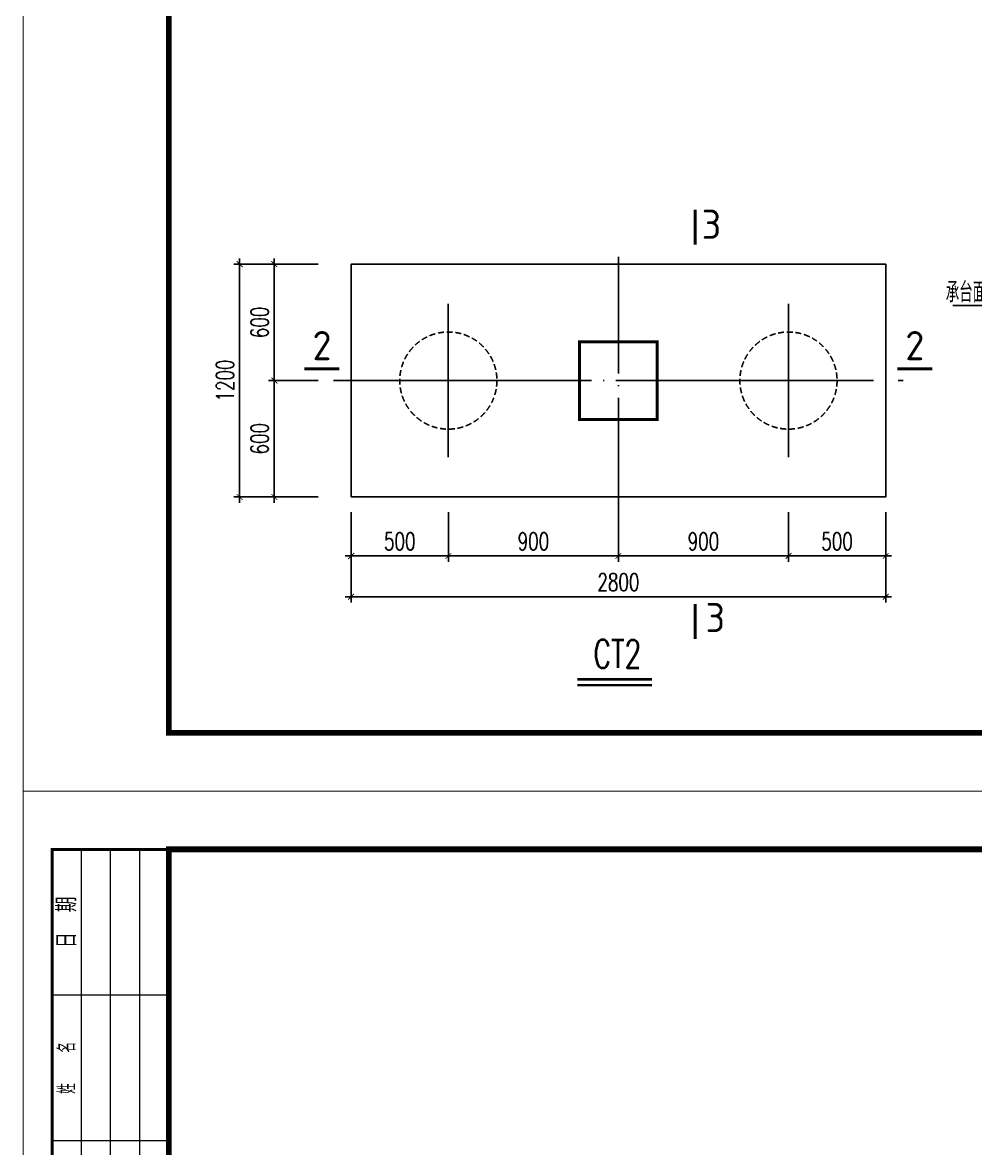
# Model space of a CAD drawing. Extents: x -21254 to 860439, y -324318 to 454338.
# Drawn here: x -21254 to -4912, y 8816 to 28138 of the extents above; entities that cross this region are included whole.
import ezdxf
from ezdxf.enums import TextEntityAlignment as Align

# ---------------------------------------------------------------- set-up
doc = ezdxf.new("R2010")
doc.units = 0
doc.header["$LTSCALE"] = 1000
doc.header["$MEASUREMENT"] = 0
doc.linetypes.add('DASHED', pattern=[0.75, 0.5, -0.25])
doc.linetypes.add('DOTE', pattern=[2.42, 2, -0.2, 0.02, -0.2])
doc.layers.get('0').update_dxf_attribs({"linetype": 'CONTINUOUS'})
doc.layers.get('Defpoints').update_dxf_attribs({"linetype": 'CONTINUOUS', "lineweight": 5})
for name, color, linetype in [('AXIS', 3, 'CONTINUOUS'), ('BASE_DE', 7, 'CONTINUOUS'), ('COLU_DE_TH', 7, 'CONTINUOUS'), ('DIMENSION', 3, 'CONTINUOUS'), ('PILE_DASH', 9, 'DASHED'), ('TEXT', 7, 'CONTINUOUS'), ('THICK', 6, 'CONTINUOUS'), ('THIN', 7, 'CONTINUOUS')]:
    doc.layers.add(name, color=color, linetype=linetype)
for name, color, linetype, lineweight in [('DIM', 3, 'CONTINUOUS', 5), ('FRAME', 3, 'CONTINUOUS', 5), ('PUB_TEXT', 7, 'CONTINUOUS', 5)]:
    doc.layers.add(name, color=color, linetype=linetype, lineweight=lineweight)
doc.styles.add('DXFS', font='txt.shx', dxfattribs={"width": 0.65, "bigfont": 'dxfs.shx'})
doc.styles.add('TSSD_Dimension', font='TXT.shx', dxfattribs={"width": 0.7, "bigfont": 'hztxt.shx'})
doc.styles.add('TSSD_LABEL', font='tssdeng.shx', dxfattribs={"width": 0.7, "bigfont": 'tssdchn.shx'})
doc.styles.add('TSSD_Norm', font='Tssdeng.shx', dxfattribs={"bigfont": 'hztxt.shx'})
doc.dimstyles.new('TSSD_30_100', dxfattribs={"dimtxt": 300, "dimasz": 100, "dimexe": 100, "dimexo": 250, "dimgap": 100, "dimtad": 1, "dimdec": 0, "dimlfac": 0.3, "dimzin": 0, "dimdsep": 46, "dimtxsty": 'TSSD_Dimension', "dimblk": 'ARCHTICK', "dimcen": 0, "dimdle": 100, "dimclrt": 7, "dimadec": 0, "dimazin": 0, "dimtfac": 1, "dimtdec": 0, "dimtix": 1, "dimtmove": 2, "dimatfit": 3, "dimfxl": 1, "dimtolj": 1, "dimtzin": 0, "dimarcsym": 0})

# ---------------------------------------------------------------- blocks, each defined once
blk = doc.blocks.new('_ARCHTICK')
at = {"color": 0, "linetype": 'ByBlock', "const_width": 0.15}
blk.add_lwpolyline([(-0.5, -0.5), (0.5, 0.5)], dxfattribs=at)
blk = doc.blocks.new('*D79')
at = {"layer": 'Defpoints', "color": 0, "transparency": 16777216}
for p in [(25145, 18925), (34312, 18925), (34312, 17925)]:
    blk.add_point(p, dxfattribs=at)
at = {"layer": 'DIM', "color": 0, "lineweight": -2, "transparency": 16777216}
for p, q in [((25145, 18675), (25145, 17825)), ((34312, 18675), (34312, 17825)), ((25045, 17925), (34412, 17925))]:
    blk.add_line(p, q, dxfattribs=at)
at = {"layer": 'DIM', "color": 0, "lineweight": -2, "transparency": 16777216, "xscale": 100, "yscale": 100, "zscale": 100, "rotation": 180}
blk.add_blockref('_ARCHTICK', (25145, 17925), dxfattribs=at)
at = {"layer": 'DIM', "color": 0, "lineweight": -2, "transparency": 16777216, "xscale": 100, "yscale": 100, "zscale": 100}
blk.add_blockref('_ARCHTICK', (34312, 17925), dxfattribs=at)
at = {"layer": 'DIM', "color": 7, "transparency": 16777216, "insert": (29728, 18175), "char_height": 300, "attachment_point": 5, "style": 'TSSD_Dimension'}
blk.add_mtext('\\A1;2800', dxfattribs=at)
blk = doc.blocks.new('*D78')
at = {"layer": 'Defpoints', "color": 0, "transparency": 16777216}
for p in [(32645, 19625), (34312, 19625), (34312, 18625)]:
    blk.add_point(p, dxfattribs=at)
at = {"layer": 'DIM', "color": 0, "lineweight": -2, "transparency": 16777216}
for p, q in [((32645, 19375), (32645, 18525)), ((34312, 19375), (34312, 18525)), ((32545, 18625), (34412, 18625))]:
    blk.add_line(p, q, dxfattribs=at)
at = {"layer": 'DIM', "color": 0, "lineweight": -2, "transparency": 16777216, "xscale": 100, "yscale": 100, "zscale": 100, "rotation": 180}
blk.add_blockref('_ARCHTICK', (32645, 18625), dxfattribs=at)
at = {"layer": 'DIM', "color": 0, "lineweight": -2, "transparency": 16777216, "xscale": 100, "yscale": 100, "zscale": 100}
blk.add_blockref('_ARCHTICK', (34312, 18625), dxfattribs=at)
at = {"layer": 'DIM', "color": 7, "transparency": 16777216, "insert": (33478, 18875), "char_height": 300, "attachment_point": 5, "style": 'TSSD_Dimension'}
blk.add_mtext('\\A1;500', dxfattribs=at)
blk = doc.blocks.new('*D77')
at = {"layer": 'Defpoints', "color": 0, "transparency": 16777216}
for p in [(29728, 19625), (32645, 19625), (32645, 18625)]:
    blk.add_point(p, dxfattribs=at)
at = {"layer": 'DIM', "color": 0, "lineweight": -2, "transparency": 16777216}
for p, q in [((29728, 19375), (29728, 18525)), ((32645, 19375), (32645, 18525)), ((29628, 18625), (32745, 18625))]:
    blk.add_line(p, q, dxfattribs=at)
at = {"layer": 'DIM', "color": 0, "lineweight": -2, "transparency": 16777216, "xscale": 100, "yscale": 100, "zscale": 100, "rotation": 180}
blk.add_blockref('_ARCHTICK', (29728, 18625), dxfattribs=at)
at = {"layer": 'DIM', "color": 0, "lineweight": -2, "transparency": 16777216, "xscale": 100, "yscale": 100, "zscale": 100}
blk.add_blockref('_ARCHTICK', (32645, 18625), dxfattribs=at)
at = {"layer": 'DIM', "color": 7, "transparency": 16777216, "insert": (31187, 18875), "char_height": 300, "attachment_point": 5, "style": 'TSSD_Dimension'}
blk.add_mtext('\\A1;900', dxfattribs=at)
blk = doc.blocks.new('*D76')
at = {"layer": 'Defpoints', "color": 0, "transparency": 16777216}
for p in [(26812, 19625), (29728, 19625), (29728, 18625)]:
    blk.add_point(p, dxfattribs=at)
at = {"layer": 'DIM', "color": 0, "lineweight": -2, "transparency": 16777216}
for p, q in [((26812, 19375), (26812, 18525)), ((29728, 19375), (29728, 18525)), ((26712, 18625), (29828, 18625))]:
    blk.add_line(p, q, dxfattribs=at)
at = {"layer": 'DIM', "color": 0, "lineweight": -2, "transparency": 16777216, "xscale": 100, "yscale": 100, "zscale": 100, "rotation": 180}
blk.add_blockref('_ARCHTICK', (26812, 18625), dxfattribs=at)
at = {"layer": 'DIM', "color": 0, "lineweight": -2, "transparency": 16777216, "xscale": 100, "yscale": 100, "zscale": 100}
blk.add_blockref('_ARCHTICK', (29728, 18625), dxfattribs=at)
at = {"layer": 'DIM', "color": 7, "transparency": 16777216, "insert": (28270, 18875), "char_height": 300, "attachment_point": 5, "style": 'TSSD_Dimension'}
blk.add_mtext('\\A1;900', dxfattribs=at)
blk = doc.blocks.new('*D75')
at = {"layer": 'Defpoints', "color": 0, "transparency": 16777216}
for p in [(25145, 19625), (26812, 19625), (26812, 18625)]:
    blk.add_point(p, dxfattribs=at)
at = {"layer": 'DIM', "color": 0, "lineweight": -2, "transparency": 16777216}
for p, q in [((25145, 19375), (25145, 18525)), ((26812, 19375), (26812, 18525)), ((25045, 18625), (26912, 18625))]:
    blk.add_line(p, q, dxfattribs=at)
at = {"layer": 'DIM', "color": 0, "lineweight": -2, "transparency": 16777216, "xscale": 100, "yscale": 100, "zscale": 100, "rotation": 180}
blk.add_blockref('_ARCHTICK', (25145, 18625), dxfattribs=at)
at = {"layer": 'DIM', "color": 0, "lineweight": -2, "transparency": 16777216, "xscale": 100, "yscale": 100, "zscale": 100}
blk.add_blockref('_ARCHTICK', (26812, 18625), dxfattribs=at)
at = {"layer": 'DIM', "color": 7, "transparency": 16777216, "insert": (25978, 18875), "char_height": 300, "attachment_point": 5, "style": 'TSSD_Dimension'}
blk.add_mtext('\\A1;500', dxfattribs=at)
blk = doc.blocks.new('*D74')
at = {"layer": 'Defpoints', "color": 0, "transparency": 16777216}
for p in [(23233, 23632), (24127, 23632), (24233, 19638)]:
    blk.add_point(p, dxfattribs=at)
at = {"layer": 'DIM', "color": 0, "lineweight": -2, "transparency": 16777216}
for p, q in [((23877, 23632), (23133, 23632)), ((23233, 19538), (23233, 23732)), ((23983, 19638), (23133, 19638))]:
    blk.add_line(p, q, dxfattribs=at)
at = {"layer": 'DIM', "color": 0, "lineweight": -2, "transparency": 16777216, "xscale": 100, "yscale": 100, "zscale": 100}
for p, rotation in [((23233, 23632), 90), ((23233, 19638), 270)]:
    blk.add_blockref('_ARCHTICK', p, dxfattribs=dict(at, rotation=rotation))
at = {"layer": 'DIM', "color": 7, "transparency": 16777216, "insert": (22983, 21635), "char_height": 300, "attachment_point": 5, "rotation": 90, "style": 'TSSD_Dimension'}
blk.add_mtext('\\A1;1200', dxfattribs=at)
blk = doc.blocks.new('*D73')
at = {"layer": 'Defpoints', "color": 0, "transparency": 16777216}
for p in [(23827, 23632), (24827, 23632), (24827, 21635)]:
    blk.add_point(p, dxfattribs=at)
at = {"layer": 'DIM', "color": 0, "lineweight": -2, "transparency": 16777216}
for p, q in [((24577, 23632), (23727, 23632)), ((23827, 21535), (23827, 23732)), ((24577, 21635), (23727, 21635))]:
    blk.add_line(p, q, dxfattribs=at)
at = {"layer": 'DIM', "color": 0, "lineweight": -2, "transparency": 16777216, "xscale": 100, "yscale": 100, "zscale": 100}
for p, rotation in [((23827, 23632), 90), ((23827, 21635), 270)]:
    blk.add_blockref('_ARCHTICK', p, dxfattribs=dict(at, rotation=rotation))
at = {"layer": 'DIM', "color": 7, "transparency": 16777216, "insert": (23577, 22633), "char_height": 300, "attachment_point": 5, "rotation": 90, "style": 'TSSD_Dimension'}
blk.add_mtext('\\A1;600', dxfattribs=at)
blk = doc.blocks.new('*D72')
at = {"layer": 'Defpoints', "color": 0, "transparency": 16777216}
for p in [(23827, 21635), (24827, 21635), (24827, 19638)]:
    blk.add_point(p, dxfattribs=at)
at = {"layer": 'DIM', "color": 0, "lineweight": -2, "transparency": 16777216}
for p, q in [((23827, 19538), (23827, 21735)), ((24577, 21635), (23727, 21635)), ((24577, 19638), (23727, 19638))]:
    blk.add_line(p, q, dxfattribs=at)
at = {"layer": 'DIM', "color": 0, "lineweight": -2, "transparency": 16777216, "xscale": 100, "yscale": 100, "zscale": 100}
for p, rotation in [((23827, 21635), 90), ((23827, 19638), 270)]:
    blk.add_blockref('_ARCHTICK', p, dxfattribs=dict(at, rotation=rotation))
at = {"layer": 'DIM', "color": 7, "transparency": 16777216, "insert": (23577, 20637), "char_height": 300, "attachment_point": 5, "rotation": 90, "style": 'TSSD_Dimension'}
blk.add_mtext('\\A1;600', dxfattribs=at)
blk = doc.blocks.new('*D90')
at = {"layer": 'Defpoints', "color": 0, "transparency": 16777216}
for p in [(-15619, 19284), (-6452, 19284), (-6452, 18284)]:
    blk.add_point(p, dxfattribs=at)
at = {"layer": 'DIM', "color": 0, "lineweight": -2, "transparency": 16777216}
for p, q in [((-15619, 19034), (-15619, 18184)), ((-6452, 19034), (-6452, 18184)), ((-15719, 18284), (-6352, 18284))]:
    blk.add_line(p, q, dxfattribs=at)
at = {"layer": 'DIM', "color": 0, "lineweight": -2, "transparency": 16777216, "xscale": 100, "yscale": 100, "zscale": 100, "rotation": 180}
blk.add_blockref('_ARCHTICK', (-15619, 18284), dxfattribs=at)
at = {"layer": 'DIM', "color": 0, "lineweight": -2, "transparency": 16777216, "xscale": 100, "yscale": 100, "zscale": 100}
blk.add_blockref('_ARCHTICK', (-6452, 18284), dxfattribs=at)
at = {"layer": 'DIM', "color": 7, "transparency": 16777216, "insert": (-11035, 18534), "char_height": 300, "attachment_point": 5, "style": 'TSSD_Dimension'}
blk.add_mtext('\\A1;2800', dxfattribs=at)
blk = doc.blocks.new('*D91')
at = {"layer": 'Defpoints', "color": 0, "transparency": 16777216}
for p in [(-8119, 19984), (-6452, 19984), (-6452, 18984)]:
    blk.add_point(p, dxfattribs=at)
at = {"layer": 'DIM', "color": 0, "lineweight": -2, "transparency": 16777216}
for p, q in [((-8119, 19734), (-8119, 18884)), ((-6452, 19734), (-6452, 18884)), ((-8219, 18984), (-6352, 18984))]:
    blk.add_line(p, q, dxfattribs=at)
at = {"layer": 'DIM', "color": 0, "lineweight": -2, "transparency": 16777216, "xscale": 100, "yscale": 100, "zscale": 100, "rotation": 180}
blk.add_blockref('_ARCHTICK', (-8119, 18984), dxfattribs=at)
at = {"layer": 'DIM', "color": 0, "lineweight": -2, "transparency": 16777216, "xscale": 100, "yscale": 100, "zscale": 100}
blk.add_blockref('_ARCHTICK', (-6452, 18984), dxfattribs=at)
at = {"layer": 'DIM', "color": 7, "transparency": 16777216, "insert": (-7286, 19234), "char_height": 300, "attachment_point": 5, "style": 'TSSD_Dimension'}
blk.add_mtext('\\A1;500', dxfattribs=at)
blk = doc.blocks.new('*D92')
at = {"layer": 'Defpoints', "color": 0, "transparency": 16777216}
for p in [(-11036, 19984), (-8119, 19984), (-8119, 18984)]:
    blk.add_point(p, dxfattribs=at)
at = {"layer": 'DIM', "color": 0, "lineweight": -2, "transparency": 16777216}
for p, q in [((-11036, 19734), (-11036, 18884)), ((-8119, 19734), (-8119, 18884)), ((-11136, 18984), (-8019, 18984))]:
    blk.add_line(p, q, dxfattribs=at)
at = {"layer": 'DIM', "color": 0, "lineweight": -2, "transparency": 16777216, "xscale": 100, "yscale": 100, "zscale": 100, "rotation": 180}
blk.add_blockref('_ARCHTICK', (-11036, 18984), dxfattribs=at)
at = {"layer": 'DIM', "color": 0, "lineweight": -2, "transparency": 16777216, "xscale": 100, "yscale": 100, "zscale": 100}
blk.add_blockref('_ARCHTICK', (-8119, 18984), dxfattribs=at)
at = {"layer": 'DIM', "color": 7, "transparency": 16777216, "insert": (-9577, 19234), "char_height": 300, "attachment_point": 5, "style": 'TSSD_Dimension'}
blk.add_mtext('\\A1;900', dxfattribs=at)
blk = doc.blocks.new('*D93')
at = {"layer": 'Defpoints', "color": 0, "transparency": 16777216}
for p in [(-13952, 19984), (-11036, 19984), (-11036, 18984)]:
    blk.add_point(p, dxfattribs=at)
at = {"layer": 'DIM', "color": 0, "lineweight": -2, "transparency": 16777216}
for p, q in [((-13952, 19734), (-13952, 18884)), ((-11036, 19734), (-11036, 18884)), ((-14052, 18984), (-10936, 18984))]:
    blk.add_line(p, q, dxfattribs=at)
at = {"layer": 'DIM', "color": 0, "lineweight": -2, "transparency": 16777216, "xscale": 100, "yscale": 100, "zscale": 100, "rotation": 180}
blk.add_blockref('_ARCHTICK', (-13952, 18984), dxfattribs=at)
at = {"layer": 'DIM', "color": 0, "lineweight": -2, "transparency": 16777216, "xscale": 100, "yscale": 100, "zscale": 100}
blk.add_blockref('_ARCHTICK', (-11036, 18984), dxfattribs=at)
at = {"layer": 'DIM', "color": 7, "transparency": 16777216, "insert": (-12494, 19234), "char_height": 300, "attachment_point": 5, "style": 'TSSD_Dimension'}
blk.add_mtext('\\A1;900', dxfattribs=at)
blk = doc.blocks.new('*D94')
at = {"layer": 'Defpoints', "color": 0, "transparency": 16777216}
for p in [(-15619, 19984), (-13952, 19984), (-13952, 18984)]:
    blk.add_point(p, dxfattribs=at)
at = {"layer": 'DIM', "color": 0, "lineweight": -2, "transparency": 16777216}
for p, q in [((-15619, 19734), (-15619, 18884)), ((-13952, 19734), (-13952, 18884)), ((-15719, 18984), (-13852, 18984))]:
    blk.add_line(p, q, dxfattribs=at)
at = {"layer": 'DIM', "color": 0, "lineweight": -2, "transparency": 16777216, "xscale": 100, "yscale": 100, "zscale": 100, "rotation": 180}
blk.add_blockref('_ARCHTICK', (-15619, 18984), dxfattribs=at)
at = {"layer": 'DIM', "color": 0, "lineweight": -2, "transparency": 16777216, "xscale": 100, "yscale": 100, "zscale": 100}
blk.add_blockref('_ARCHTICK', (-13952, 18984), dxfattribs=at)
at = {"layer": 'DIM', "color": 7, "transparency": 16777216, "insert": (-14785, 19234), "char_height": 300, "attachment_point": 5, "style": 'TSSD_Dimension'}
blk.add_mtext('\\A1;500', dxfattribs=at)
blk = doc.blocks.new('*D95')
at = {"layer": 'Defpoints', "color": 0, "transparency": 16777216}
for p in [(-17531, 23991), (-16637, 23991), (-16531, 19997)]:
    blk.add_point(p, dxfattribs=at)
at = {"layer": 'DIM', "color": 0, "lineweight": -2, "transparency": 16777216}
for p, q in [((-16887, 23991), (-17631, 23991)), ((-17531, 19897), (-17531, 24091)), ((-16781, 19997), (-17631, 19997))]:
    blk.add_line(p, q, dxfattribs=at)
at = {"layer": 'DIM', "color": 0, "lineweight": -2, "transparency": 16777216, "xscale": 100, "yscale": 100, "zscale": 100}
for p, rotation in [((-17531, 23991), 90), ((-17531, 19997), 270)]:
    blk.add_blockref('_ARCHTICK', p, dxfattribs=dict(at, rotation=rotation))
at = {"layer": 'DIM', "color": 7, "transparency": 16777216, "insert": (-17781, 21994), "char_height": 300, "attachment_point": 5, "rotation": 90, "style": 'TSSD_Dimension'}
blk.add_mtext('\\A1;1200', dxfattribs=at)
blk = doc.blocks.new('*D96')
at = {"layer": 'Defpoints', "color": 0, "transparency": 16777216}
for p in [(-16937, 23991), (-15937, 23991), (-15937, 21994)]:
    blk.add_point(p, dxfattribs=at)
at = {"layer": 'DIM', "color": 0, "lineweight": -2, "transparency": 16777216}
for p, q in [((-16187, 23991), (-17037, 23991)), ((-16937, 21894), (-16937, 24091)), ((-16187, 21994), (-17037, 21994))]:
    blk.add_line(p, q, dxfattribs=at)
at = {"layer": 'DIM', "color": 0, "lineweight": -2, "transparency": 16777216, "xscale": 100, "yscale": 100, "zscale": 100}
for p, rotation in [((-16937, 23991), 90), ((-16937, 21994), 270)]:
    blk.add_blockref('_ARCHTICK', p, dxfattribs=dict(at, rotation=rotation))
at = {"layer": 'DIM', "color": 7, "transparency": 16777216, "insert": (-17187, 22992), "char_height": 300, "attachment_point": 5, "rotation": 90, "style": 'TSSD_Dimension'}
blk.add_mtext('\\A1;600', dxfattribs=at)
blk = doc.blocks.new('*D97')
at = {"layer": 'Defpoints', "color": 0, "transparency": 16777216}
for p in [(-16937, 21994), (-15937, 21994), (-15937, 19997)]:
    blk.add_point(p, dxfattribs=at)
at = {"layer": 'DIM', "color": 0, "lineweight": -2, "transparency": 16777216}
for p, q in [((-16937, 19897), (-16937, 22094)), ((-16187, 21994), (-17037, 21994)), ((-16187, 19997), (-17037, 19997))]:
    blk.add_line(p, q, dxfattribs=at)
at = {"layer": 'DIM', "color": 0, "lineweight": -2, "transparency": 16777216, "xscale": 100, "yscale": 100, "zscale": 100}
for p, rotation in [((-16937, 21994), 90), ((-16937, 19997), 270)]:
    blk.add_blockref('_ARCHTICK', p, dxfattribs=dict(at, rotation=rotation))
at = {"layer": 'DIM', "color": 7, "transparency": 16777216, "insert": (-17187, 20996), "char_height": 300, "attachment_point": 5, "rotation": 90, "style": 'TSSD_Dimension'}
blk.add_mtext('\\A1;600', dxfattribs=at)
blk = doc.blocks.new('*D129')
at = {"layer": 'Defpoints', "color": 0, "transparency": 16777216}
for p in [(-15619, 19284), (-6452, 19284), (-6452, 18284)]:
    blk.add_point(p, dxfattribs=at)
at = {"layer": 'DIM', "color": 0, "lineweight": -2, "transparency": 16777216}
for p, q in [((-15619, 19034), (-15619, 18184)), ((-6452, 19034), (-6452, 18184)), ((-15719, 18284), (-6352, 18284))]:
    blk.add_line(p, q, dxfattribs=at)
at = {"layer": 'DIM', "color": 0, "lineweight": -2, "transparency": 16777216, "xscale": 100, "yscale": 100, "zscale": 100, "rotation": 180}
blk.add_blockref('_ARCHTICK', (-15619, 18284), dxfattribs=at)
at = {"layer": 'DIM', "color": 0, "lineweight": -2, "transparency": 16777216, "xscale": 100, "yscale": 100, "zscale": 100}
blk.add_blockref('_ARCHTICK', (-6452, 18284), dxfattribs=at)
at = {"layer": 'DIM', "color": 7, "transparency": 16777216, "insert": (-11035, 18534), "char_height": 300, "attachment_point": 5, "style": 'TSSD_Dimension'}
blk.add_mtext('\\A1;2800', dxfattribs=at)
blk = doc.blocks.new('*D130')
at = {"layer": 'Defpoints', "color": 0, "transparency": 16777216}
for p in [(-8119, 19984), (-6452, 19984), (-6452, 18984)]:
    blk.add_point(p, dxfattribs=at)
at = {"layer": 'DIM', "color": 0, "lineweight": -2, "transparency": 16777216}
for p, q in [((-8119, 19734), (-8119, 18884)), ((-6452, 19734), (-6452, 18884)), ((-8219, 18984), (-6352, 18984))]:
    blk.add_line(p, q, dxfattribs=at)
at = {"layer": 'DIM', "color": 0, "lineweight": -2, "transparency": 16777216, "xscale": 100, "yscale": 100, "zscale": 100, "rotation": 180}
blk.add_blockref('_ARCHTICK', (-8119, 18984), dxfattribs=at)
at = {"layer": 'DIM', "color": 0, "lineweight": -2, "transparency": 16777216, "xscale": 100, "yscale": 100, "zscale": 100}
blk.add_blockref('_ARCHTICK', (-6452, 18984), dxfattribs=at)
at = {"layer": 'DIM', "color": 7, "transparency": 16777216, "insert": (-7286, 19234), "char_height": 300, "attachment_point": 5, "style": 'TSSD_Dimension'}
blk.add_mtext('\\A1;500', dxfattribs=at)
blk = doc.blocks.new('*D131')
at = {"layer": 'Defpoints', "color": 0, "transparency": 16777216}
for p in [(-11036, 19984), (-8119, 19984), (-8119, 18984)]:
    blk.add_point(p, dxfattribs=at)
at = {"layer": 'DIM', "color": 0, "lineweight": -2, "transparency": 16777216}
for p, q in [((-11036, 19734), (-11036, 18884)), ((-8119, 19734), (-8119, 18884)), ((-11136, 18984), (-8019, 18984))]:
    blk.add_line(p, q, dxfattribs=at)
at = {"layer": 'DIM', "color": 0, "lineweight": -2, "transparency": 16777216, "xscale": 100, "yscale": 100, "zscale": 100, "rotation": 180}
blk.add_blockref('_ARCHTICK', (-11036, 18984), dxfattribs=at)
at = {"layer": 'DIM', "color": 0, "lineweight": -2, "transparency": 16777216, "xscale": 100, "yscale": 100, "zscale": 100}
blk.add_blockref('_ARCHTICK', (-8119, 18984), dxfattribs=at)
at = {"layer": 'DIM', "color": 7, "transparency": 16777216, "insert": (-9577, 19234), "char_height": 300, "attachment_point": 5, "style": 'TSSD_Dimension'}
blk.add_mtext('\\A1;900', dxfattribs=at)
blk = doc.blocks.new('*D132')
at = {"layer": 'Defpoints', "color": 0, "transparency": 16777216}
for p in [(-13952, 19984), (-11036, 19984), (-11036, 18984)]:
    blk.add_point(p, dxfattribs=at)
at = {"layer": 'DIM', "color": 0, "lineweight": -2, "transparency": 16777216}
for p, q in [((-13952, 19734), (-13952, 18884)), ((-11036, 19734), (-11036, 18884)), ((-14052, 18984), (-10936, 18984))]:
    blk.add_line(p, q, dxfattribs=at)
at = {"layer": 'DIM', "color": 0, "lineweight": -2, "transparency": 16777216, "xscale": 100, "yscale": 100, "zscale": 100, "rotation": 180}
blk.add_blockref('_ARCHTICK', (-13952, 18984), dxfattribs=at)
at = {"layer": 'DIM', "color": 0, "lineweight": -2, "transparency": 16777216, "xscale": 100, "yscale": 100, "zscale": 100}
blk.add_blockref('_ARCHTICK', (-11036, 18984), dxfattribs=at)
at = {"layer": 'DIM', "color": 7, "transparency": 16777216, "insert": (-12494, 19234), "char_height": 300, "attachment_point": 5, "style": 'TSSD_Dimension'}
blk.add_mtext('\\A1;900', dxfattribs=at)
blk = doc.blocks.new('*D133')
at = {"layer": 'Defpoints', "color": 0, "transparency": 16777216}
for p in [(-15619, 19984), (-13952, 19984), (-13952, 18984)]:
    blk.add_point(p, dxfattribs=at)
at = {"layer": 'DIM', "color": 0, "lineweight": -2, "transparency": 16777216}
for p, q in [((-15619, 19734), (-15619, 18884)), ((-13952, 19734), (-13952, 18884)), ((-15719, 18984), (-13852, 18984))]:
    blk.add_line(p, q, dxfattribs=at)
at = {"layer": 'DIM', "color": 0, "lineweight": -2, "transparency": 16777216, "xscale": 100, "yscale": 100, "zscale": 100, "rotation": 180}
blk.add_blockref('_ARCHTICK', (-15619, 18984), dxfattribs=at)
at = {"layer": 'DIM', "color": 0, "lineweight": -2, "transparency": 16777216, "xscale": 100, "yscale": 100, "zscale": 100}
blk.add_blockref('_ARCHTICK', (-13952, 18984), dxfattribs=at)
at = {"layer": 'DIM', "color": 7, "transparency": 16777216, "insert": (-14785, 19234), "char_height": 300, "attachment_point": 5, "style": 'TSSD_Dimension'}
blk.add_mtext('\\A1;500', dxfattribs=at)
blk = doc.blocks.new('*D134')
at = {"layer": 'Defpoints', "color": 0, "transparency": 16777216}
for p in [(-17531, 23991), (-16637, 23991), (-16531, 19997)]:
    blk.add_point(p, dxfattribs=at)
at = {"layer": 'DIM', "color": 0, "lineweight": -2, "transparency": 16777216}
for p, q in [((-16887, 23991), (-17631, 23991)), ((-17531, 19897), (-17531, 24091)), ((-16781, 19997), (-17631, 19997))]:
    blk.add_line(p, q, dxfattribs=at)
at = {"layer": 'DIM', "color": 0, "lineweight": -2, "transparency": 16777216, "xscale": 100, "yscale": 100, "zscale": 100}
for p, rotation in [((-17531, 23991), 90), ((-17531, 19997), 270)]:
    blk.add_blockref('_ARCHTICK', p, dxfattribs=dict(at, rotation=rotation))
at = {"layer": 'DIM', "color": 7, "transparency": 16777216, "insert": (-17781, 21994), "char_height": 300, "attachment_point": 5, "rotation": 90, "style": 'TSSD_Dimension'}
blk.add_mtext('\\A1;1200', dxfattribs=at)
blk = doc.blocks.new('*D135')
at = {"layer": 'Defpoints', "color": 0, "transparency": 16777216}
for p in [(-16937, 23991), (-15937, 23991), (-15937, 21994)]:
    blk.add_point(p, dxfattribs=at)
at = {"layer": 'DIM', "color": 0, "lineweight": -2, "transparency": 16777216}
for p, q in [((-16187, 23991), (-17037, 23991)), ((-16937, 21894), (-16937, 24091)), ((-16187, 21994), (-17037, 21994))]:
    blk.add_line(p, q, dxfattribs=at)
at = {"layer": 'DIM', "color": 0, "lineweight": -2, "transparency": 16777216, "xscale": 100, "yscale": 100, "zscale": 100}
for p, rotation in [((-16937, 23991), 90), ((-16937, 21994), 270)]:
    blk.add_blockref('_ARCHTICK', p, dxfattribs=dict(at, rotation=rotation))
at = {"layer": 'DIM', "color": 7, "transparency": 16777216, "insert": (-17187, 22992), "char_height": 300, "attachment_point": 5, "rotation": 90, "style": 'TSSD_Dimension'}
blk.add_mtext('\\A1;600', dxfattribs=at)
blk = doc.blocks.new('*D136')
at = {"layer": 'Defpoints', "color": 0, "transparency": 16777216}
for p in [(-16937, 21994), (-15937, 21994), (-15937, 19997)]:
    blk.add_point(p, dxfattribs=at)
at = {"layer": 'DIM', "color": 0, "lineweight": -2, "transparency": 16777216}
for p, q in [((-16937, 19897), (-16937, 22094)), ((-16187, 21994), (-17037, 21994)), ((-16187, 19997), (-17037, 19997))]:
    blk.add_line(p, q, dxfattribs=at)
at = {"layer": 'DIM', "color": 0, "lineweight": -2, "transparency": 16777216, "xscale": 100, "yscale": 100, "zscale": 100}
for p, rotation in [((-16937, 21994), 90), ((-16937, 19997), 270)]:
    blk.add_blockref('_ARCHTICK', p, dxfattribs=dict(at, rotation=rotation))
at = {"layer": 'DIM', "color": 7, "transparency": 16777216, "insert": (-17187, 20996), "char_height": 300, "attachment_point": 5, "rotation": 90, "style": 'TSSD_Dimension'}
blk.add_mtext('\\A1;600', dxfattribs=at)
blk = doc.blocks.new('BW-43091906', base_point=(-152259, 7688, 0))
at = {"layer": 'FRAME'}
for points, const_width in [([(-152259, 49688), (-152259, 7688), (-92859, 7688), (-92859, 49688)], 20), ([(-149759, 48688), (-149759, 8688), (-93859, 8688), (-93859, 48688)], 100)]:
    blk.add_lwpolyline(points, close=True, dxfattribs=dict(at, const_width=const_width))
at = {"layer": 'FRAME', "const_width": 50}
blk.add_lwpolyline([(-149759, 48688), (-151759, 48688), (-151759, 26188), (-149759, 26188)], dxfattribs=at)
at = {"layer": 'FRAME'}
for points in [[(-151259, 26188), (-151259, 48688)], [(-150759, 26188), (-150759, 48688)], [(-150259, 26188), (-150259, 48688)], [(-149759, 46188), (-151759, 46188)], [(-149759, 43688), (-151759, 43688)]]:
    blk.add_lwpolyline(points, dxfattribs=at)
at = {"layer": 'FRAME', "char_height": 300, "attachment_point": 5, "rotation": 90, "style": 'DXFS'}
for s, insert, width in [('{\\f宋体|b0|i0|c134|p2;日\\Ftxt.shx,dxfs.shx|c134;  \\f宋体|b0|i0|c134|p2;期\\P}', (-151509, 47438), 1132.5), ('姓   名', (-151509, 44938), 1185)]:
    blk.add_mtext(s, dxfattribs=dict(at, insert=insert, width=width))
blk = doc.blocks.new('BW-7225295', base_point=(22832.7, 16408.2, 0))
at = {"layer": 'AXIS', "color": 1, "linetype": 'DOTE'}
for p, q in [((29728.2, 19338.2), (29728.2, 23931.6)), ((24845, 21634.9), (34611.6, 21634.9))]:
    blk.add_line(p, q, dxfattribs=at)
at = {"layer": 'AXIS'}
for p, q in [((26811.7, 22951.2), (26811.7, 20318.6)), ((32644.9, 22951.2), (32644.9, 20318.6)), ((27945, 21634.9), (25678.4, 21634.9)), ((33778.2, 21634.9), (31511.6, 21634.9))]:
    blk.add_line(p, q, dxfattribs=at)
at = {"layer": 'BASE_DE'}
blk.add_lwpolyline([(25145, 19638.2), (34311.6, 19638.2), (34311.6, 23631.6), (25145, 23631.6), (25145, 19638.2)], dxfattribs=at)
at = {"layer": 'COLU_DE_TH', "const_width": 50}
blk.add_lwpolyline([(29061.6, 22301.6), (29061.6, 20968.2), (30394.9, 20968.2), (30394.9, 22301.6)], close=True, dxfattribs=at)
at = {"layer": 'PILE_DASH', "ltscale": 0.2}
for centre in [(26811.7, 21634.9), (32644.9, 21634.9)]:
    blk.add_circle(centre, 833.3, dxfattribs=at)
at = {"layer": 'TEXT', "color": 6, "const_width": 45}
for points in [[(30306.9, 16508.2), (29023.2, 16508.2)], [(30306.9, 16408.2), (29023.2, 16408.2)]]:
    blk.add_lwpolyline(points, dxfattribs=at)
at = {"layer": 'THICK', "const_width": 50}
for points in [[(31046.7, 24566.6), (31046.7, 23966.6)], [(24345, 21834.9), (24945, 21834.9)], [(35111.6, 21834.9), (34511.6, 21834.9)], [(31046.7, 17802.3), (31046.7, 17202.3)]]:
    blk.add_lwpolyline(points, dxfattribs=at)
at = {"layer": 'THIN'}
blk.add_line((37103.5, 22924.6), (35465, 22924.6), dxfattribs=at)
at = {"layer": 'PUB_TEXT', "linetype": 'Continuous', "style": 'DXFS', "width": 0.7}
blk.add_text('CT2', height=480, dxfattribs=at).set_placement((29710.7, 16708.2), align=Align.CENTER)
at = {"layer": 'THICK', "style": 'TSSD_Norm'}
for s, p in [('3', (31324, 24316.4)), ('2', (24645, 22234.9)), ('2', (34811.6, 22234.9)), ('3', (31390.4, 17568.5))]:
    blk.add_text(s, height=500, dxfattribs=at).set_placement(p, align=Align.MIDDLE_CENTER)
at = {"layer": 'THIN', "style": 'TSSD_LABEL', "width": 0.7}
blk.add_text('承台面标高', height=350, dxfattribs=at).set_placement((36503.5, 22974.6), align=Align.RIGHT)
at = {"layer": 'DIM'}
for base, p1, p2, text, picture, middle in [((23232.7, 23631.6), (24232.7, 19638.2), (24126.5, 23631.6), '1200', '*D74', (22982.7, 21634.9)), ((23826.5, 23631.6), (24826.5, 21634.9), (24826.5, 23631.6), '600', '*D73', (23576.5, 22633.2)), ((23826.5, 21634.9), (24826.5, 19638.2), (24826.5, 21634.9), '600', '*D72', (23576.5, 20636.6))]:
    dim = blk.add_linear_dim(base=base, p1=p1, p2=p2, angle=90, text=text, dimstyle='TSSD_30_100', dxfattribs=at)
    dim.commit()
    dim.dimension.update_dxf_attribs({"geometry": picture, "text_midpoint": middle})
for base, p1, p2, picture, middle in [((26811.7, 18624.7), (25145, 19624.7), (26811.7, 19624.7), '*D75', (25978.4, 18874.7)), ((34311.6, 18624.7), (32644.9, 19624.7), (34311.6, 19624.7), '*D78', (33478.2, 18874.7))]:
    dim = blk.add_linear_dim(base=base, p1=p1, p2=p2, dimstyle='TSSD_30_100', dxfattribs=at)
    dim.commit()
    dim.dimension.update_dxf_attribs({"geometry": picture, "text_midpoint": middle})
for base, p1, p2, text, picture, middle in [((29728.2, 18624.7), (26811.7, 19624.7), (29728.2, 19624.7), '900', '*D76', (28270, 18874.7)), ((32644.9, 18624.7), (29728.2, 19624.7), (32644.9, 19624.7), '900', '*D77', (31186.6, 18874.7)), ((34311.6, 17924.9), (25145, 18924.9), (34311.6, 18924.9), '2800', '*D79', (29728.3, 18174.9))]:
    dim = blk.add_linear_dim(base=base, p1=p1, p2=p2, text=text, dimstyle='TSSD_30_100', dxfattribs=at)
    dim.commit()
    dim.dimension.update_dxf_attribs({"geometry": picture, "text_midpoint": middle})

msp = doc.modelspace()

# ---------------------------------------------------------------- linework, layer by layer
at = {"layer": 'AXIS', "color": 1, "linetype": 'DOTE'}
for p, q in [((-11035.527, 19697.198), (-11035.527, 24290.532)), ((-11035.527, 19697.198), (-11035.527, 24290.532)), ((-15918.743, 21993.865), (-6152.21, 21993.865)), ((-15918.743, 21993.865), (-6152.21, 21993.865))]:
    msp.add_line(p, q, dxfattribs=at)
at = {"layer": 'AXIS'}
for p, q in [((-13952.077, 23310.198), (-13952.077, 20677.532)), ((-13952.077, 23310.198), (-13952.077, 20677.532)), ((-8118.877, 23310.198), (-8118.877, 20677.532)), ((-8118.877, 23310.198), (-8118.877, 20677.532)), ((-12818.743, 21993.865), (-15085.41, 21993.865)), ((-12818.743, 21993.865), (-15085.41, 21993.865)), ((-6985.543, 21993.865), (-9252.21, 21993.865)), ((-6985.543, 21993.865), (-9252.21, 21993.865))]:
    msp.add_line(p, q, dxfattribs=at)

# ---------------------------------------------------------------- block references
msp.add_blockref('BW-7225295', (-17931.059, 16767.139, 0))
at = {"layer": 'DIMENSION'}
for p in [(-21244.027, 14948.834, 0), (-21244.027, -27051.166, 0)]:
    msp.add_blockref('BW-43091906', p, dxfattribs=at)

# ---------------------------------------------------------------- dimensions: what is measured, and where the dimension line sits
at = {"layer": 'DIM'}
for base, p1, p2, text, picture, middle in [((-17531.059, 23990.532), (-16531.059, 19997.198), (-16637.256, 23990.532), '1200', '*D95', (-17781.059, 21993.865)), ((-17531.059, 23990.532), (-16531.059, 19997.198), (-16637.256, 23990.532), '1200', '*D134', (-17781.059, 21993.865)), ((-16937.256, 23990.532), (-15937.256, 21993.865), (-15937.256, 23990.532), '600', '*D96', (-17187.256, 22992.198)), ((-16937.256, 23990.532), (-15937.256, 21993.865), (-15937.256, 23990.532), '600', '*D135', (-17187.256, 22992.198)), ((-16937.256, 21993.865), (-15937.256, 19997.198), (-15937.256, 21993.865), '600', '*D97', (-17187.256, 20995.532)), ((-16937.256, 21993.865), (-15937.256, 19997.198), (-15937.256, 21993.865), '600', '*D136', (-17187.256, 20995.532))]:
    dim = msp.add_linear_dim(base=base, p1=p1, p2=p2, angle=90, text=text, dimstyle='TSSD_30_100', dxfattribs=at)
    dim.commit()
    dim.dimension.update_dxf_attribs({"geometry": picture, "text_midpoint": middle})
for base, p1, p2, picture, middle in [((-13952.077, 18983.715), (-15618.743, 19983.715), (-13952.077, 19983.715), '*D94', (-14785.41, 19233.715)), ((-13952.077, 18983.715), (-15618.743, 19983.715), (-13952.077, 19983.715), '*D133', (-14785.41, 19233.715)), ((-6452.21, 18983.715), (-8118.877, 19983.715), (-6452.21, 19983.715), '*D91', (-7285.543, 19233.715)), ((-6452.21, 18983.715), (-8118.877, 19983.715), (-6452.21, 19983.715), '*D130', (-7285.543, 19233.715))]:
    dim = msp.add_linear_dim(base=base, p1=p1, p2=p2, dimstyle='TSSD_30_100', dxfattribs=at)
    dim.commit()
    dim.dimension.update_dxf_attribs({"geometry": picture, "text_midpoint": middle})
for base, p1, p2, text, picture, middle in [((-11035.527, 18983.715), (-13952.077, 19983.715), (-11035.527, 19983.715), '900', '*D93', (-12493.802, 19233.715)), ((-11035.527, 18983.715), (-13952.077, 19983.715), (-11035.527, 19983.715), '900', '*D132', (-12493.802, 19233.715)), ((-8118.877, 18983.715), (-11035.527, 19983.715), (-8118.877, 19983.715), '900', '*D92', (-9577.202, 19233.715)), ((-8118.877, 18983.715), (-11035.527, 19983.715), (-8118.877, 19983.715), '900', '*D131', (-9577.202, 19233.715)), ((-6452.21, 18283.839), (-15618.743, 19283.839), (-6452.21, 19283.839), '2800', '*D90', (-11035.477, 18533.839)), ((-6452.21, 18283.839), (-15618.743, 19283.839), (-6452.21, 19283.839), '2800', '*D129', (-11035.477, 18533.839))]:
    dim = msp.add_linear_dim(base=base, p1=p1, p2=p2, text=text, dimstyle='TSSD_30_100', dxfattribs=at)
    dim.commit()
    dim.dimension.update_dxf_attribs({"geometry": picture, "text_midpoint": middle})

doc.saveas('drawing.dxf')
